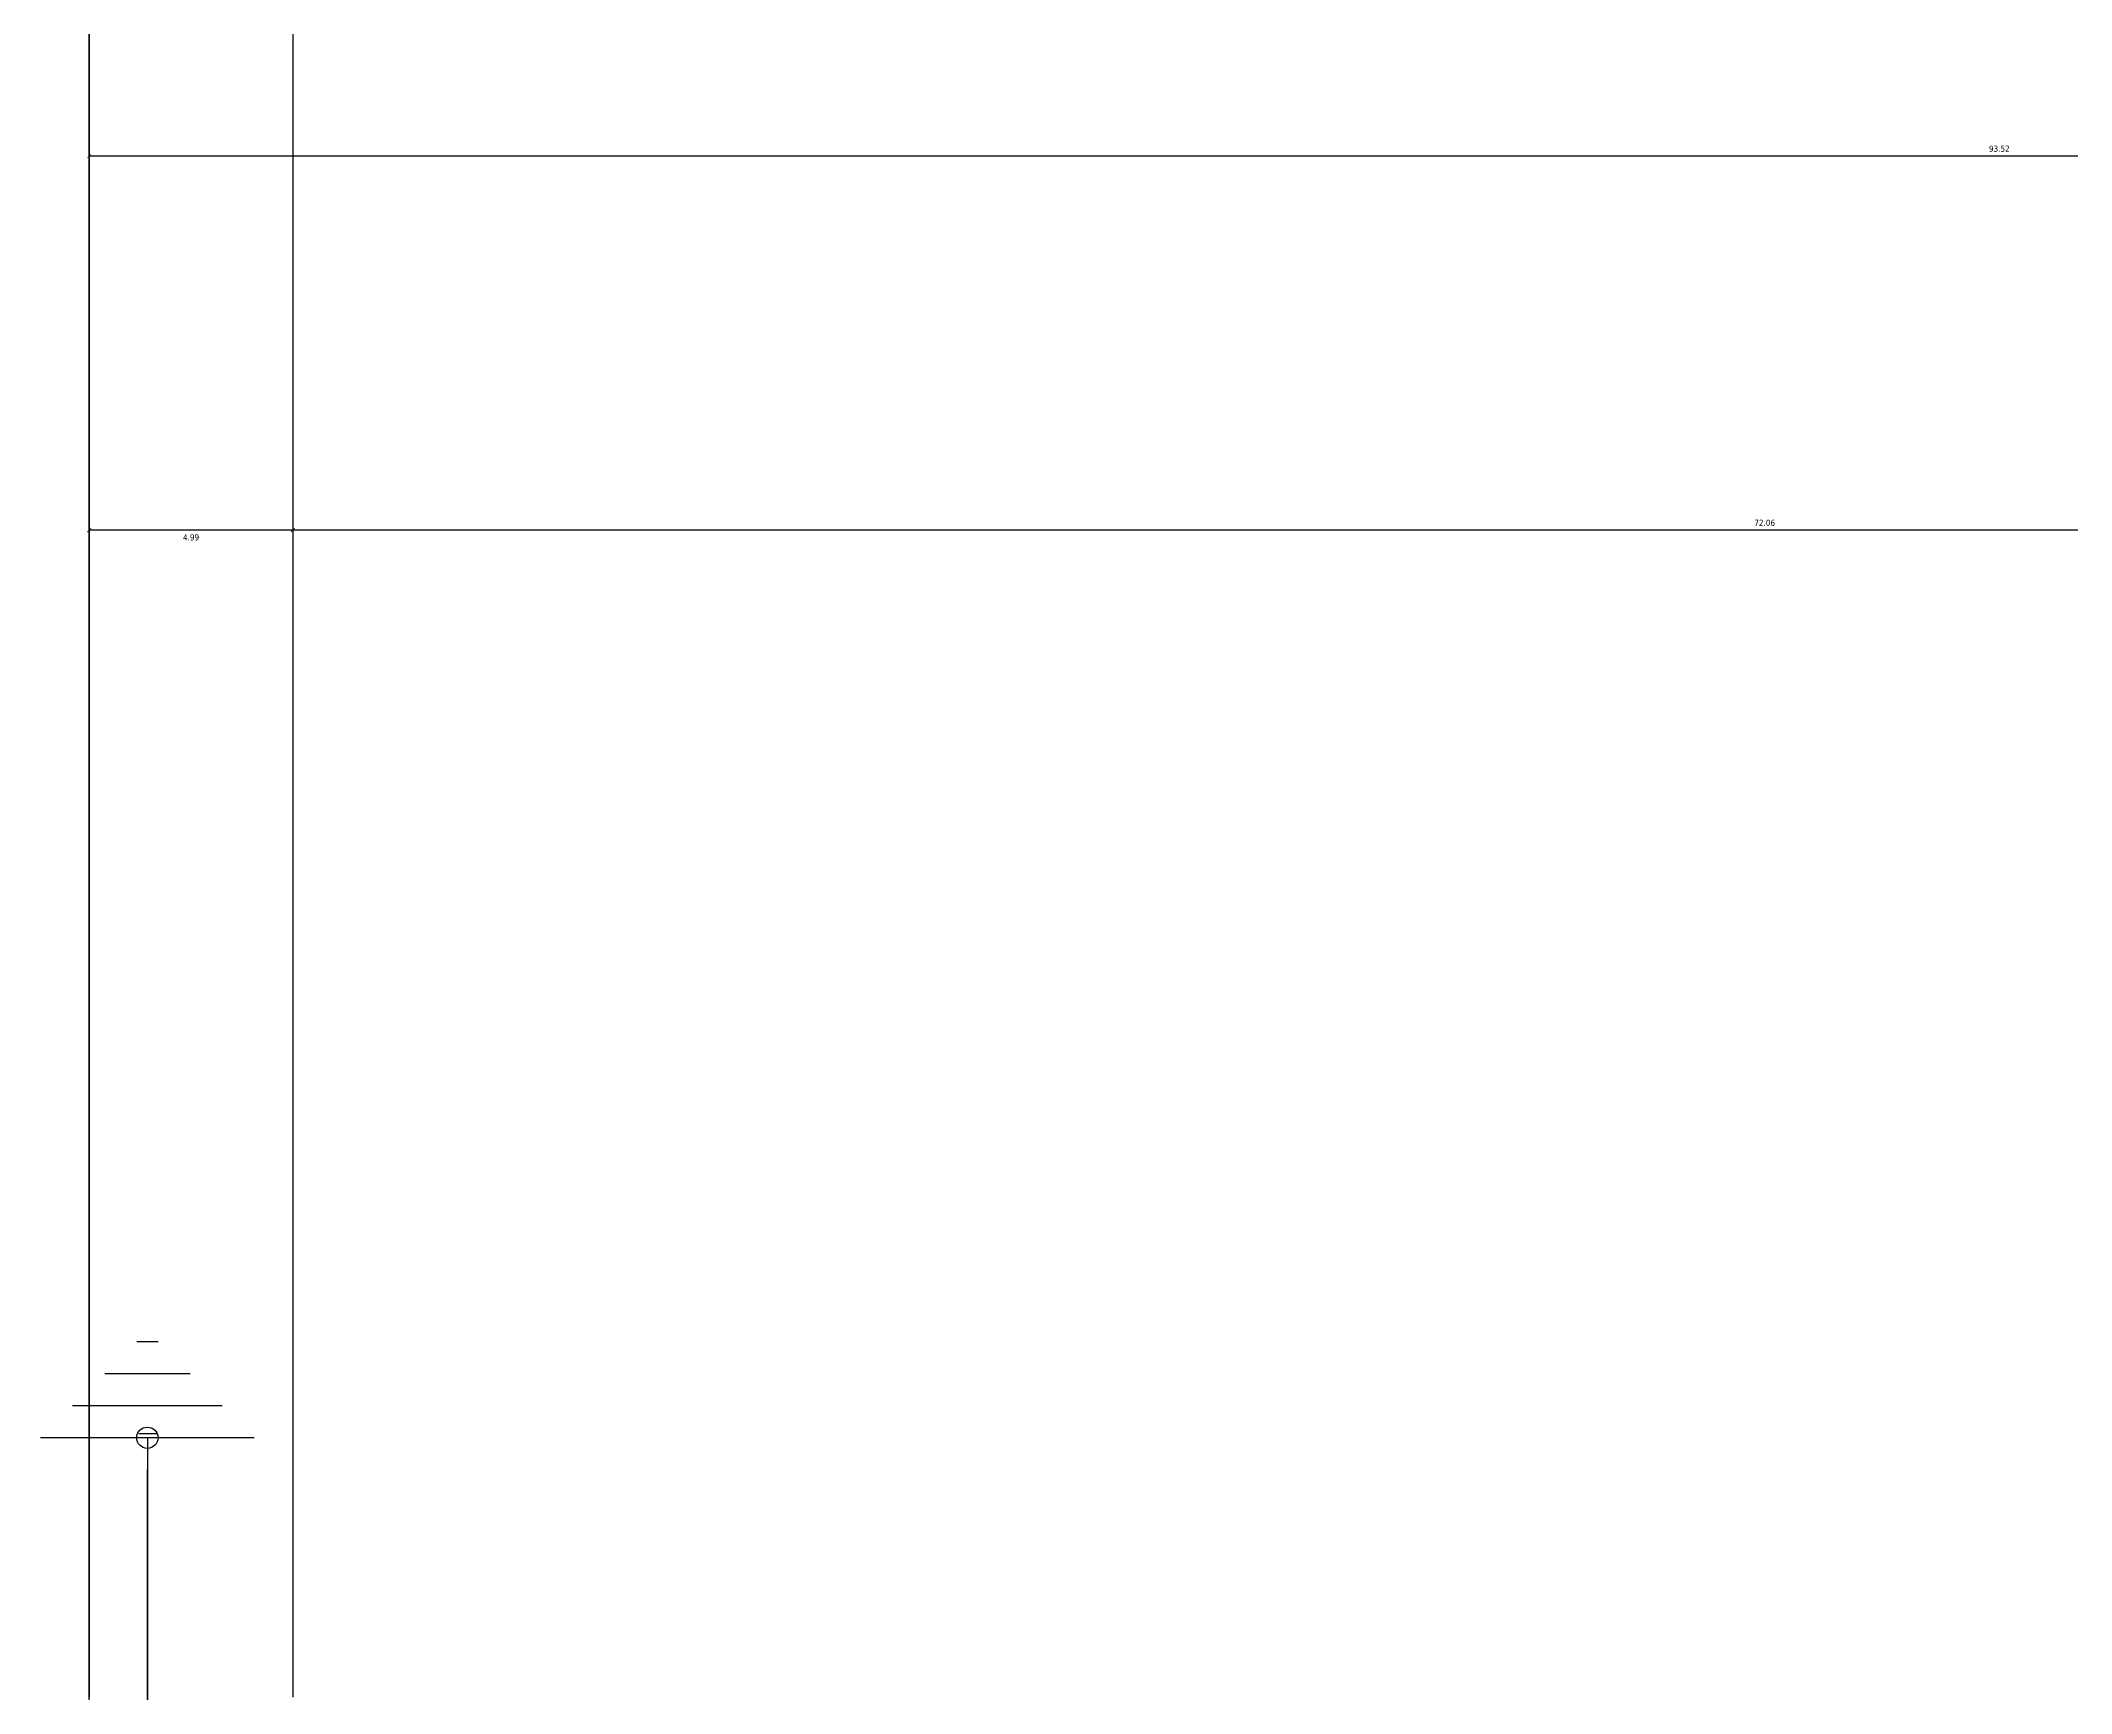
# Model space of a CAD drawing. Header units: millimetres. Extents: x 154 to 5560, y 36 to 724.
# Drawn here: x 2175.98 to 2225.7, y 354.27 to 394.72 of the extents above; entities that cross this region are included whole.
import ezdxf

# ---------------------------------------------------------------- set-up
doc = ezdxf.new("R2010")
doc.units = ezdxf.units.MM
doc.linetypes.add('ACAD_ISO10W100', pattern=[18, 12, -3, 0, -3])
for name, color, linetype in [('MİMARİ PLAN', 8, 'Continuous'), ('SEMBOL LİSTESİ', 7, 'Continuous'), ('topraklama', 104, 'Continuous')]:
    doc.layers.add(name, color=color, linetype=linetype)
doc.styles.add('taho', font='tahoma.ttf')
doc.dimstyles.new('PATO', dxfattribs={"dimtxt": 0.15, "dimasz": 0.1, "dimexe": 0.02, "dimexo": 0, "dimgap": 0.1, "dimtad": 2, "dimzin": 1, "dimdsep": 46, "dimtxsty": 'taho', "dimblk": 'ARCHTICK', "dimcen": 0.1, "dimse1": 1, "dimse2": 1, "dimclrd": 256, "dimclre": 1, "dimclrt": 256, "dimadec": 0, "dimazin": 0, "dimtfac": 1, "dimtix": 1, "dimtmove": 0, "dimatfit": 3, "dimldrblk": 'ARCHTICK', "dimfxl": 1, "dimtolj": 1, "dimtzin": 0, "dimarcsym": 0})

# ---------------------------------------------------------------- blocks, each defined once
blk = doc.blocks.new('_ARCHTICK')
at = {"color": 0, "linetype": 'ByBlock', "const_width": 0.15}
blk.add_lwpolyline([(-0.5, -0.5), (0.5, 0.5)], dxfattribs=at)
blk = doc.blocks.new('*D129')
at = {"layer": 'Defpoints', "color": 0, "transparency": 16777216}
for p in [(2182.158, 382.739), (2254.216, 374.767), (2182.158, 370.554)]:
    blk.add_point(p, dxfattribs=at)
at = {"layer": 'MİMARİ PLAN', "lineweight": -2, "transparency": 16777216}
blk.add_line((2254.216, 382.739), (2182.158, 382.739), dxfattribs=at)
at = {"layer": 'MİMARİ PLAN', "lineweight": -2, "transparency": 16777216, "xscale": 0.1, "yscale": 0.1, "zscale": 0.1, "rotation": 180}
blk.add_blockref('_ARCHTICK', (2182.158, 382.739), dxfattribs=at)
at = {"layer": 'MİMARİ PLAN', "lineweight": -2, "transparency": 16777216, "xscale": 0.1, "yscale": 0.1, "zscale": 0.1}
blk.add_blockref('_ARCHTICK', (2254.216, 382.739), dxfattribs=at)
at = {"layer": 'MİMARİ PLAN', "transparency": 16777216, "insert": (2218.187, 382.917), "char_height": 0.15, "attachment_point": 5, "style": 'taho'}
blk.add_mtext('\\A1;72.06', dxfattribs=at)
blk = doc.blocks.new('*D131')
at = {"layer": 'Defpoints', "color": 0, "transparency": 16777216}
for p in [(2182.158, 383.095), (2177.17, 382.739), (2177.17, 370.554)]:
    blk.add_point(p, dxfattribs=at)
at = {"layer": 'MİMARİ PLAN', "lineweight": -2, "transparency": 16777216}
blk.add_line((2182.158, 382.739), (2177.17, 382.739), dxfattribs=at)
at = {"layer": 'MİMARİ PLAN', "lineweight": -2, "transparency": 16777216, "xscale": 0.1, "yscale": 0.1, "zscale": 0.1, "rotation": 180}
blk.add_blockref('_ARCHTICK', (2177.17, 382.739), dxfattribs=at)
at = {"layer": 'MİMARİ PLAN', "lineweight": -2, "transparency": 16777216, "xscale": 0.1, "yscale": 0.1, "zscale": 0.1}
blk.add_blockref('_ARCHTICK', (2182.158, 382.739), dxfattribs=at)
at = {"layer": 'MİMARİ PLAN', "transparency": 16777216, "insert": (2179.664, 382.561), "char_height": 0.15, "attachment_point": 5, "style": 'taho'}
blk.add_mtext('\\A1;4.99', dxfattribs=at)
blk = doc.blocks.new('*D132')
at = {"layer": 'Defpoints', "color": 0, "transparency": 16777216}
for p in [(2177.17, 391.895), (2270.692, 379.755), (2177.17, 354.177)]:
    blk.add_point(p, dxfattribs=at)
at = {"layer": 'MİMARİ PLAN', "lineweight": -2, "transparency": 16777216}
blk.add_line((2270.692, 391.895), (2177.17, 391.895), dxfattribs=at)
at = {"layer": 'MİMARİ PLAN', "lineweight": -2, "transparency": 16777216, "xscale": 0.1, "yscale": 0.1, "zscale": 0.1, "rotation": 180}
blk.add_blockref('_ARCHTICK', (2177.17, 391.895), dxfattribs=at)
at = {"layer": 'MİMARİ PLAN', "lineweight": -2, "transparency": 16777216, "xscale": 0.1, "yscale": 0.1, "zscale": 0.1}
blk.add_blockref('_ARCHTICK', (2270.692, 391.895), dxfattribs=at)
at = {"layer": 'MİMARİ PLAN', "transparency": 16777216, "insert": (2223.931, 392.073), "char_height": 0.15, "attachment_point": 5, "style": 'taho'}
blk.add_mtext('\\A1;93.52', dxfattribs=at)

msp = doc.modelspace()

# ---------------------------------------------------------------- hatches: boundary and pattern name
at = {"layer": 'SEMBOL LİSTESİ'}
h = msp.add_hatch(dxfattribs=at)
h.set_pattern_fill('ANGLE', color=256, scale=0.261358, angle=180)
h.set_pattern_definition([(180, (2230.8256, 448.2507), (-7e-16, -1.825586), [1.3277, -0.497887]), (270, (2230.8256, 448.2507), (1.825586, -8e-16), [1.3277, -0.497887])])
h.paths.add_polyline_path([(2178.856, 360.526, 1), (2178.333, 360.526, 1)])

# ---------------------------------------------------------------- linework, layer by layer
at = {"layer": 'MİMARİ PLAN'}
for p, q in [((2182.158, 497.831), (2182.158, 354.177)), ((2177.17, 496.501), (2177.17, 354.177))]:
    msp.add_line(p, q, dxfattribs=at)
msp.add_lwpolyline([(2478.448, 64.297), (2177.17, 64.297), (2177.17, 677.828), (2478.448, 677.828), (2478.448, 64.297)], dxfattribs=at)
at = {"layer": 'SEMBOL LİSTESİ'}
for p, q in [((2178.856, 362.878), (2178.333, 362.878)), ((2179.64, 362.094), (2177.549, 362.094)), ((2180.424, 361.31), (2176.765, 361.31)), ((2181.208, 360.526), (2175.981, 360.526)), ((2178.594, 360.526), (2178.594, 359.742))]:
    msp.add_line(p, q, dxfattribs=at)
msp.add_circle((2178.594, 360.526), 0.261, dxfattribs=at)
at = {"layer": 'topraklama', "linetype": 'ACAD_ISO10W100', "lineweight": 60}
msp.add_line((2178.594, 359.742), (2178.594, 351.816), dxfattribs=at)

# ---------------------------------------------------------------- dimensions: what is measured, and where the dimension line sits
at = {"layer": 'MİMARİ PLAN'}
for base, p1, p2, picture, middle in [((2177.17, 391.895), (2270.692, 379.755), (2177.17, 354.177), '*D132', (2223.931, 392.073)), ((2182.158, 382.739), (2254.216, 374.767), (2182.158, 370.554), '*D129', (2218.187, 382.917))]:
    dim = msp.add_linear_dim(base=base, p1=p1, p2=p2, dimstyle='PATO', dxfattribs=at)
    dim.commit()
    dim.dimension.update_dxf_attribs({"geometry": picture, "text_midpoint": middle})
dim = msp.add_linear_dim(base=(2177.17, 382.739), p1=(2182.158, 383.095), p2=(2177.17, 370.554), dimstyle='PATO', dxfattribs=at)
dim.commit()
dim.dimension.update_dxf_attribs({"geometry": '*D131', "text_midpoint": (2179.664, 382.739), "dimtype": 160})

doc.saveas('drawing.dxf')
